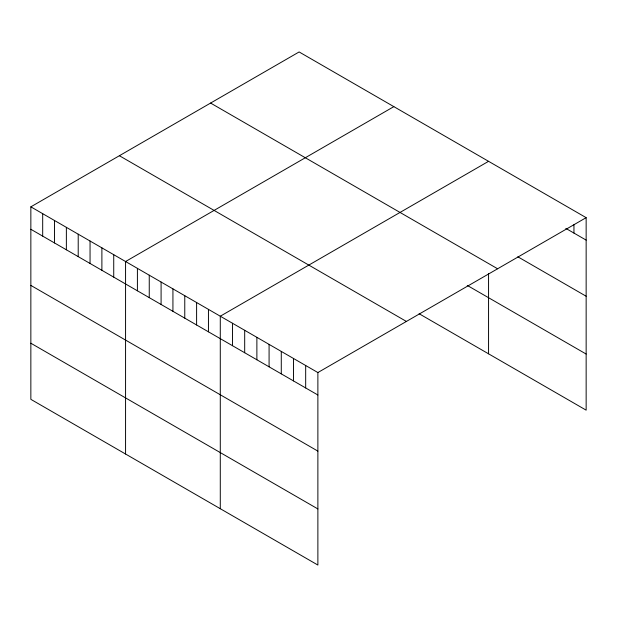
<?xml version="1.0" encoding="UTF-8"?>
<svg xmlns="http://www.w3.org/2000/svg" width="617" height="617" viewBox="0 0 617 617"><rect width="100%" height="100%" fill="white"/><g stroke="black" fill="none" stroke-linecap="round" stroke-linejoin="round"><path stroke-width="0.93" d="M30.85 206.842L317.878 372.552L317.878 565.049L30.85 399.338L30.85 206.842L299.122 51.951L586.15 217.662L586.15 410.158L419.097 313.714M393.839 106.641L125.567 261.523L125.567 454.019M488.564 161.322L220.284 316.212L220.284 508.709M317.878 372.552L586.15 217.662M565.82 228.375L586.15 240.113M517.84 256.788L586.15 296.229M210.59 103.062L497.618 268.781M467.246 285.401L586.15 354.042M119.382 155.723L406.41 321.442M30.85 229.285L317.878 394.996M30.85 285.401L317.878 451.112M30.85 343.222L317.878 508.932M573.949 224.65L573.949 233.072M488.564 273.609L488.564 353.819M305.677 365.511L305.677 387.954M293.476 358.469L293.476 380.913M281.283 351.42L281.283 373.871M269.081 344.379L269.081 366.83M256.88 337.337L256.88 359.78M244.687 330.296L244.687 352.739M232.486 323.254L232.486 345.697M208.446 309.372L208.446 331.823M196.607 302.538L196.607 324.982M184.768 295.705L184.768 318.148M172.93 288.864L172.93 311.315M161.091 282.031L161.091 304.474M149.252 275.197L149.252 297.641M137.406 268.356L137.406 290.808M113.729 254.69L113.729 277.133M101.89 247.849L101.89 270.3M90.051 241.016L90.051 263.467M78.212 234.182L78.212 256.626M66.366 227.341L66.366 249.792M54.527 220.508L54.527 242.959M42.689 213.675L42.689 236.118"/></g></svg>
